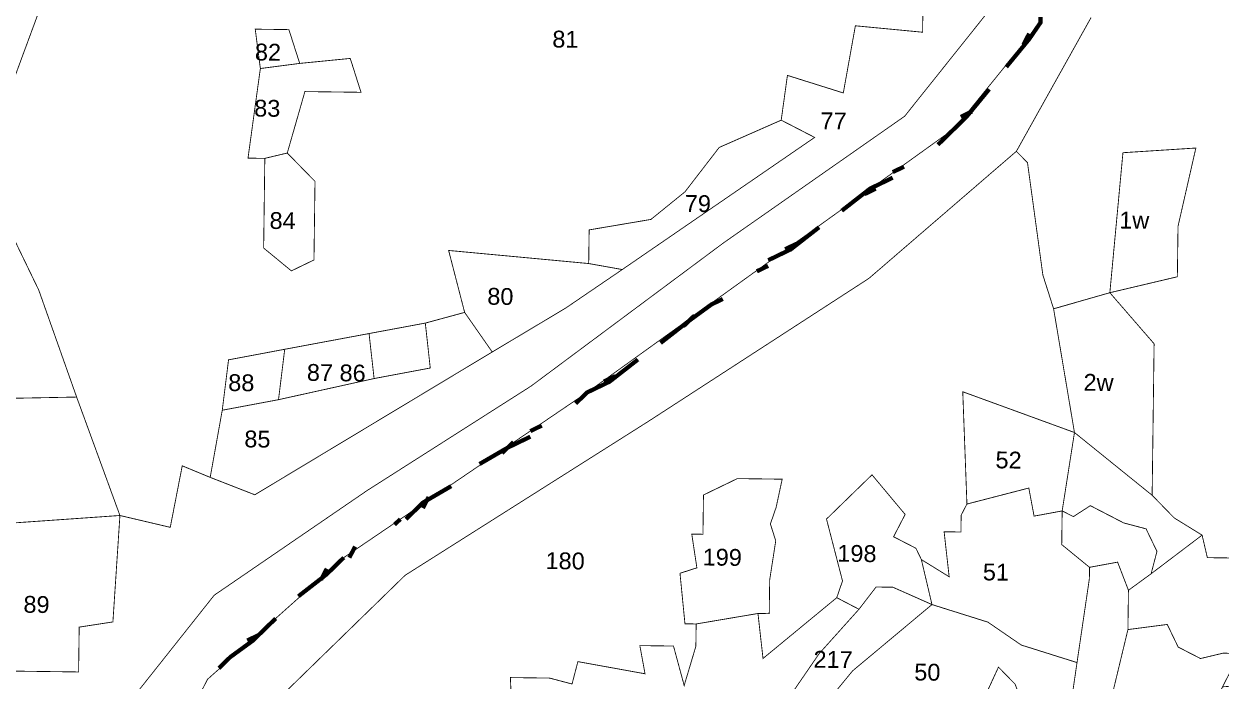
# Model space of a CAD drawing. Header units: metres. Extents: x 259177 to 277314, y 2171367 to 2185445.
# Drawn here: x 274571 to 275418, y 2176186 to 2176650 of the extents above; entities that cross this region are included whole.
import ezdxf

# ---------------------------------------------------------------- set-up
doc = ezdxf.new("R2010")
doc.units = ezdxf.units.M
doc.header["$MEASUREMENT"] = 0
for name, color, linetype in [('SURVEY NO.', 7, 'Continuous'), ('SURVEY PLOT BOUNDARY', 35, 'Continuous'), ('VILLAGE BOUNDARY', 212, 'Continuous')]:
    doc.layers.add(name, color=color, linetype=linetype)
doc.styles.add('PDF Arial', font='arial.ttf')

# ---------------------------------------------------------------- blocks, each defined once
blk = doc.blocks.new('FEWEWFEWQT')
at = {"layer": 'SURVEY PLOT BOUNDARY', "lineweight": 18, "const_width": 0.001}
for points in [[(282151.036, 2174206.2228), (282151.156, 2174206.7028), (282151.2893, 2174207.1429), (282151.2626, 2174207.3696), (282151.236, 2174207.6896), (282150.9293, 2174208.0363), (282150.4227, 2174208.583), (282150.0294, 2174209.1697), (282149.9027, 2174209.6631), (282149.9427, 2174209.6564), (282149.9761, 2174209.7231), (282150.1361, 2174209.8698), (282150.4227, 2174210.0698), (282150.856, 2174210.3898), (282150.956, 2174210.5165)], [(282151.016, 2174210.5232), (282150.9293, 2174210.3631), (282150.756, 2174210.2098), (282150.496, 2174210.0364), (282150.2094, 2174209.8498), (282150.0494, 2174209.6898), (282150.0161, 2174209.5831), (282150.0227, 2174209.4831), (282150.0761, 2174209.3564), (282150.2427, 2174209.003), (282150.336, 2174208.8964), (282150.5427, 2174208.7563)], [(282150.956, 2174210.5165), (282150.856, 2174210.3898), (282150.4227, 2174210.0698), (282150.1361, 2174209.8698), (282149.9761, 2174209.7231), (282149.9427, 2174209.6564), (282149.9027, 2174209.6631), (282149.8427, 2174209.6698), (282149.8694, 2174209.6764), (282149.9827, 2174209.8231), (282150.1627, 2174209.9498), (282150.356, 2174210.0765), (282150.5827, 2174210.2498), (282150.796, 2174210.4031), (282150.936, 2174210.5832)], [(282150.936, 2174210.5832), (282150.796, 2174210.4031), (282150.5827, 2174210.2498), (282150.356, 2174210.0765), (282150.1627, 2174209.9498), (282149.9827, 2174209.8231), (282149.8694, 2174209.6764), (282149.8427, 2174209.6698), (282149.8361, 2174209.6698), (282149.7961, 2174209.6631), (282149.7294, 2174209.5964)], [(282149.7094, 2174209.7298), (282149.8227, 2174209.7298), (282149.8227, 2174209.7831), (282149.8627, 2174209.7898), (282149.8694, 2174209.9164), (282149.9294, 2174209.9031), (282149.9427, 2174209.9764), (282149.9761, 2174209.9631), (282150.0294, 2174209.9431), (282150.3094, 2174210.1165), (282150.396, 2174210.1698), (282150.4627, 2174210.2165), (282150.6893, 2174210.3765), (282150.6493, 2174210.3965), (282150.656, 2174210.4498), (282150.7227, 2174210.4298), (282150.736, 2174210.5098), (282150.816, 2174210.5032), (282150.816, 2174210.5898)], [(282150.816, 2174210.5898), (282150.816, 2174210.5032), (282150.736, 2174210.5098), (282150.7227, 2174210.4298), (282150.656, 2174210.4498), (282150.6493, 2174210.3965), (282150.576, 2174210.3631), (282150.536, 2174210.3098), (282150.496, 2174210.2765), (282150.4227, 2174210.2631), (282150.4227, 2174210.2231), (282150.256, 2174210.2365), (282150.276, 2174210.1631), (282150.2294, 2174210.1498), (282150.1627, 2174210.1365), (282150.0627, 2174210.1165), (282149.9961, 2174210.1031), (282149.9894, 2174210.0431), (282149.9761, 2174209.9631), (282149.9427, 2174209.9764), (282149.9294, 2174209.9031), (282149.8694, 2174209.9164), (282149.8161, 2174210.0565), (282149.7694, 2174210.1831), (282149.7027, 2174210.3165)], [(282149.7094, 2174210.3565), (282149.7827, 2174210.5632)], [(282151.196, 2174209.8831), (282151.1626, 2174209.8831), (282151.156, 2174209.9098), (282151.1226, 2174209.9298), (282151.096, 2174209.9564), (282151.096, 2174210.1365), (282151.0426, 2174210.1965), (282151.1226, 2174210.2165), (282151.1226, 2174210.2765), (282151.1426, 2174210.3698), (282151.056, 2174210.3631), (282151.0426, 2174210.1965), (282150.976, 2174210.1765), (282150.9627, 2174210.2165), (282150.9427, 2174210.3498), (282150.9293, 2174210.3631), (282151.016, 2174210.5232)], [(282150.0494, 2174209.6898), (282150.2094, 2174209.8498), (282150.496, 2174210.0364), (282150.756, 2174210.2098), (282150.9293, 2174210.3631), (282150.9427, 2174210.3498), (282150.9627, 2174210.2165), (282150.976, 2174210.1765), (282151.0027, 2174210.0298), (282150.8693, 2174210.0765), (282150.876, 2174209.9431), (282150.8693, 2174209.9298), (282150.8693, 2174209.9098), (282150.8493, 2174209.9098), (282150.856, 2174209.8564), (282150.8227, 2174209.8764), (282150.816, 2174209.8898), (282150.7893, 2174209.9031), (282150.8027, 2174209.9298), (282150.7627, 2174209.9764), (282150.7093, 2174209.9231), (282150.7293, 2174209.8498), (282150.7227, 2174209.8298), (282150.636, 2174209.7564), (282150.6293, 2174209.8098), (282150.6427, 2174209.8098), (282150.6427, 2174209.8498), (282150.6493, 2174209.8964), (282150.6427, 2174209.9164), (282150.6493, 2174209.9364), (282150.656, 2174209.9698), (282150.6027, 2174209.9698), (282150.5627, 2174209.9498), (282150.5627, 2174209.9031), (282150.5494, 2174209.9031), (282150.556, 2174209.8631), (282150.536, 2174209.8564), (282150.5427, 2174209.7964), (282150.556, 2174209.7964), (282150.556, 2174209.7698), (282150.5427, 2174209.7231), (282150.5294, 2174209.7698), (282150.4894, 2174209.7698), (282150.496, 2174209.7364), (282150.416, 2174209.7498), (282150.4094, 2174209.7231), (282150.3827, 2174209.7298), (282150.336, 2174209.7298), (282150.3427, 2174209.6164)], [(282150.996, 2174209.6564), (282151.0093, 2174209.7564), (282151.0227, 2174209.8564), (282151.0227, 2174209.8698), (282151.056, 2174209.8764), (282151.0693, 2174209.8431), (282151.0693, 2174209.7964), (282151.036, 2174209.6498)], [(282150.3427, 2174209.6164), (282150.336, 2174209.7298), (282150.3827, 2174209.7298), (282150.4094, 2174209.7231), (282150.416, 2174209.7498), (282150.496, 2174209.7364), (282150.4894, 2174209.7698), (282150.5294, 2174209.7698), (282150.5427, 2174209.7231), (282150.556, 2174209.7698), (282150.556, 2174209.7964), (282150.6293, 2174209.8098), (282150.636, 2174209.7564), (282150.7227, 2174209.8298), (282150.7493, 2174209.8164), (282150.7027, 2174209.7631), (282150.6493, 2174209.6831)], [(282150.936, 2174209.7298), (282150.916, 2174209.7498), (282150.8893, 2174209.6898)], [(282150.6893, 2174209.6764), (282150.7427, 2174209.7431), (282150.836, 2174209.8231), (282150.9027, 2174209.8031), (282150.9427, 2174209.7764), (282151.0093, 2174209.7564), (282150.996, 2174209.6564)]]:
    blk.add_lwpolyline(points, dxfattribs=at)
for points in [[(282149.7094, 2174210.3565), (282149.6761, 2174210.4231), (282149.5894, 2174210.4231), (282149.5828, 2174210.4765), (282149.6828, 2174210.4698), (282149.7161, 2174210.6098), (282149.7761, 2174210.6298), (282149.7827, 2174210.5632)], [(282150.0294, 2174210.4498), (282150.0161, 2174210.3431), (282150.0361, 2174210.3431), (282150.0361, 2174210.2365), (282150.0694, 2174210.2098), (282150.0961, 2174210.2231), (282150.0961, 2174210.3165), (282150.0627, 2174210.3498), (282150.0827, 2174210.4231), (282150.1494, 2174210.4231), (282150.1361, 2174210.4632), (282150.0761, 2174210.4565), (282150.0627, 2174210.4965), (282150.0227, 2174210.4965)], [(282150.0761, 2174210.4565), (282150.0294, 2174210.4498), (282150.0227, 2174210.4965), (282150.0627, 2174210.4965)], [(282150.0627, 2174210.3498), (282150.0361, 2174210.3431), (282150.0161, 2174210.3431), (282150.0294, 2174210.4498), (282150.0761, 2174210.4565), (282150.1361, 2174210.4632), (282150.1494, 2174210.4231), (282150.0827, 2174210.4231)], [(282149.7094, 2174210.3565), (282149.7027, 2174210.3165), (282149.7694, 2174210.1831), (282149.8161, 2174210.0565), (282149.6094, 2174210.0498), (282149.5561, 2174210.2231), (282149.6028, 2174210.3098), (282149.5961, 2174210.3698), (282149.5894, 2174210.4231), (282149.6761, 2174210.4231)], [(282150.4627, 2174210.2165), (282150.4227, 2174210.2231), (282150.4227, 2174210.2631), (282150.496, 2174210.2765), (282150.536, 2174210.3098), (282150.576, 2174210.3631), (282150.6493, 2174210.3965), (282150.6893, 2174210.3765)], [(282151.1226, 2174210.2165), (282151.0426, 2174210.1965), (282151.056, 2174210.3631), (282151.1426, 2174210.3698), (282151.1226, 2174210.2765)], [(282150.0361, 2174210.3431), (282150.0627, 2174210.3498), (282150.0961, 2174210.3165), (282150.0961, 2174210.2231), (282150.0694, 2174210.2098), (282150.0361, 2174210.2365)], [(282150.4227, 2174210.2231), (282150.4627, 2174210.2165), (282150.396, 2174210.1698), (282150.3094, 2174210.1165), (282150.276, 2174210.1631), (282150.256, 2174210.2365)], [(282151.0426, 2174210.1965), (282151.096, 2174210.1365), (282151.096, 2174209.9564), (282151.0027, 2174210.0298), (282150.976, 2174210.1765)], [(282150.3094, 2174210.1165), (282150.0294, 2174209.9431), (282149.9761, 2174209.9631), (282149.9894, 2174210.0431), (282150.0561, 2174210.0565), (282150.1694, 2174210.0831), (282150.236, 2174210.0965), (282150.2294, 2174210.1498), (282150.276, 2174210.1631)], [(282150.1694, 2174210.0831), (282150.1627, 2174210.1365), (282150.2294, 2174210.1498), (282150.236, 2174210.0965)], [(282150.1694, 2174210.0831), (282150.0561, 2174210.0565), (282150.0627, 2174210.1165), (282150.1627, 2174210.1365)], [(282150.0561, 2174210.0565), (282149.9894, 2174210.0431), (282149.9961, 2174210.1031), (282150.0627, 2174210.1165)], [(282151.0027, 2174210.0298), (282150.9893, 2174209.9364), (282150.956, 2174209.9298), (282150.9493, 2174209.9631), (282150.876, 2174209.9431), (282150.8693, 2174210.0765)], [(282149.8694, 2174209.9164), (282149.7094, 2174209.9031), (282149.6961, 2174209.9164), (282149.6428, 2174209.9431), (282149.6094, 2174210.0498), (282149.8161, 2174210.0565)], [(282151.096, 2174209.9564), (282151.1226, 2174209.9298), (282151.156, 2174209.9098), (282151.096, 2174209.8631), (282151.1026, 2174209.8898), (282151.0893, 2174209.9164), (282151.0626, 2174209.9231), (282151.0227, 2174209.9431), (282151.0027, 2174209.9298), (282150.9893, 2174209.9364), (282151.0027, 2174210.0298)], [(282150.556, 2174209.7964), (282150.5427, 2174209.7964), (282150.536, 2174209.8564), (282150.556, 2174209.8631), (282150.5494, 2174209.9031), (282150.5627, 2174209.9031), (282150.5627, 2174209.9498), (282150.6027, 2174209.9698), (282150.656, 2174209.9698), (282150.6493, 2174209.9364), (282150.6427, 2174209.9164), (282150.6493, 2174209.8964), (282150.6427, 2174209.8498), (282150.6427, 2174209.8098), (282150.6293, 2174209.8098)], [(282150.8227, 2174209.8764), (282150.836, 2174209.8231), (282150.7893, 2174209.8431), (282150.7693, 2174209.8431), (282150.7493, 2174209.8164), (282150.7227, 2174209.8298), (282150.7293, 2174209.8498), (282150.7093, 2174209.9231), (282150.7627, 2174209.9764), (282150.8027, 2174209.9298), (282150.7893, 2174209.9031), (282150.816, 2174209.8898)], [(282150.9893, 2174209.9364), (282150.9893, 2174209.9098), (282150.9893, 2174209.8964), (282151.0227, 2174209.8698), (282151.0227, 2174209.8564), (282151.0093, 2174209.7564), (282150.9427, 2174209.7764), (282150.9027, 2174209.8031), (282150.836, 2174209.8231), (282150.8227, 2174209.8764), (282150.856, 2174209.8564), (282150.8493, 2174209.9098), (282150.8693, 2174209.9098), (282150.8693, 2174209.9298), (282150.876, 2174209.9431), (282150.9493, 2174209.9631), (282150.956, 2174209.9298)], [(282150.9893, 2174209.9364), (282151.0027, 2174209.9298), (282151.0227, 2174209.9431), (282151.0626, 2174209.9231), (282151.0893, 2174209.9164), (282151.1026, 2174209.8898), (282151.096, 2174209.8631), (282151.0693, 2174209.8431), (282151.056, 2174209.8764), (282151.0227, 2174209.8698), (282150.9893, 2174209.8964), (282150.9893, 2174209.9098)], [(282149.7094, 2174209.7298), (282149.7094, 2174209.9031), (282149.8694, 2174209.9164), (282149.8627, 2174209.7898), (282149.8227, 2174209.7831), (282149.8227, 2174209.7298)], [(282151.356, 2174209.8031), (282151.3293, 2174209.7631), (282151.256, 2174209.7364), (282151.1826, 2174209.7298), (282151.2026, 2174209.7698), (282151.1826, 2174209.7698), (282151.156, 2174209.7631), (282151.1293, 2174209.7764), (282151.116, 2174209.8031), (282151.0693, 2174209.7964), (282151.0693, 2174209.8431), (282151.096, 2174209.8631), (282151.156, 2174209.9098), (282151.1626, 2174209.8831), (282151.196, 2174209.8831), (282151.236, 2174209.8898), (282151.276, 2174209.8898), (282151.3026, 2174209.8631), (282151.396, 2174209.8698), (282151.3693, 2174209.8231)], [(282150.836, 2174209.8231), (282150.7427, 2174209.7431), (282150.6893, 2174209.6764), (282150.6493, 2174209.6831), (282150.7027, 2174209.7631), (282150.7493, 2174209.8164), (282150.7693, 2174209.8431), (282150.7893, 2174209.8431)], [(282151.1826, 2174209.7298), (282151.1426, 2174209.6364), (282151.1426, 2174209.6297), (282151.1426, 2174209.5231), (282151.156, 2174209.4297), (282151.1493, 2174209.3697), (282151.0826, 2174209.3431), (282151.0493, 2174209.3431), (282151.076, 2174209.3964), (282151.056, 2174209.4097), (282151.056, 2174209.6297), (282151.036, 2174209.6498), (282151.0693, 2174209.7964), (282151.116, 2174209.8031), (282151.1293, 2174209.7764), (282151.156, 2174209.7631), (282151.1826, 2174209.7698), (282151.2026, 2174209.7698)], [(282150.896, 2174209.6097), (282150.876, 2174209.6097), (282150.8827, 2174209.6431), (282150.8427, 2174209.6498), (282150.8493, 2174209.6898), (282150.8893, 2174209.6898), (282150.916, 2174209.7498), (282150.936, 2174209.7298), (282150.9493, 2174209.6964), (282150.936, 2174209.6564)]]:
    blk.add_lwpolyline(points, close=True, dxfattribs=at)
at = {"layer": 'VILLAGE BOUNDARY', "const_width": 0.005}
for points in [[(282150.956, 2174210.5232), (282150.956, 2174210.5165), (282150.9427, 2174210.4965), (282150.916, 2174210.4632)], [(282150.936, 2174210.4898), (282150.9427, 2174210.5032)], [(282150.836, 2174210.3698), (282150.8493, 2174210.3831), (282150.856, 2174210.3898), (282150.8693, 2174210.4031), (282150.896, 2174210.4365)], [(282150.876, 2174210.4098), (282150.8627, 2174210.4031)], [(282150.7827, 2174210.3365), (282150.796, 2174210.3431)], [(282150.7827, 2174210.3298), (282150.756, 2174210.3165), (282150.7227, 2174210.2898)], [(282150.7493, 2174210.3098), (282150.7627, 2174210.3165)], [(282150.636, 2174210.2298), (282150.6627, 2174210.2431), (282150.696, 2174210.2698)], [(282150.6693, 2174210.2498), (282150.656, 2174210.2431)], [(282150.636, 2174210.2231), (282150.6227, 2174210.2165)], [(282150.5094, 2174210.1298), (282150.5427, 2174210.1565), (282150.5694, 2174210.1765), (282150.5827, 2174210.1831)], [(282150.536, 2174210.1498), (282150.5494, 2174210.1631)], [(282150.4094, 2174210.0565), (282150.4227, 2174210.0698), (282150.4494, 2174210.0831), (282150.4827, 2174210.1098)], [(282150.456, 2174210.0898), (282150.4427, 2174210.0831)], [(282150.356, 2174210.0231), (282150.3694, 2174210.0298)], [(282150.356, 2174210.0164), (282150.3294, 2174210.0031), (282150.296, 2174209.9831)], [(282150.3227, 2174209.9964), (282150.336, 2174210.0098)], [(282150.2094, 2174209.9164), (282150.2294, 2174209.9364), (282150.2627, 2174209.9564)], [(282150.236, 2174209.9431), (282150.2294, 2174209.9298)], [(282150.2027, 2174209.9164), (282150.196, 2174209.9098)], [(282150.1427, 2174209.8698), (282150.1494, 2174209.8831)], [(282150.1361, 2174209.8698), (282150.1161, 2174209.8498), (282150.0827, 2174209.8231)], [(282150.1094, 2174209.8431), (282150.1161, 2174209.8564)], [(282149.9894, 2174209.7364), (282150.0027, 2174209.7498), (282150.0294, 2174209.7698), (282150.0561, 2174209.7964)], [(282150.0361, 2174209.7764), (282150.0227, 2174209.7698)]]:
    blk.add_lwpolyline(points, dxfattribs=at)
at = {"layer": 'SURVEY NO.', "char_height": 0.02, "attachment_point": 7, "style": 'PDF Arial'}
for s, insert in [('81', (282150.376, 2174210.4791)), ('82', (282150.0227, 2174210.4591)), ('83', (282150.0227, 2174210.3924)), ('77', (282150.696, 2174210.3864)), ('79', (282150.536, 2174210.2858)), ('1w', (282151.0526, 2174210.273)), ('84', (282150.0427, 2174210.2591)), ('80', (282150.3027, 2174210.1724)), ('87 86', (282150.0894, 2174210.0791)), ('2w', (282151.0127, 2174210.0797)), ('88', (282149.9961, 2174210.0658)), ('85', (282150.0161, 2174209.9991)), ('52', (282150.9093, 2174209.9858)), ('180', (282150.376, 2174209.8591)), ('199', (282150.5627, 2174209.8658)), ('198', (282150.7227, 2174209.8724)), ('51', (282150.896, 2174209.8524)), ('89', (282149.7561, 2174209.7991)), ('217', (282150.696, 2174209.7463)), ('50', (282150.816, 2174209.7324))]:
    blk.add_mtext(s, dxfattribs=dict(at, insert=insert))

msp = doc.modelspace()

# ---------------------------------------------------------------- block references
at = {"xscale": 594.7216958835667, "yscale": 594.7216958835667, "zscale": 594.7216958835667, "rotation": 359.254356221976}
msp.add_blockref('FEWEWFEWQT', (-184338996.59, -1288580324.59), dxfattribs=at)

doc.saveas('drawing.dxf')
